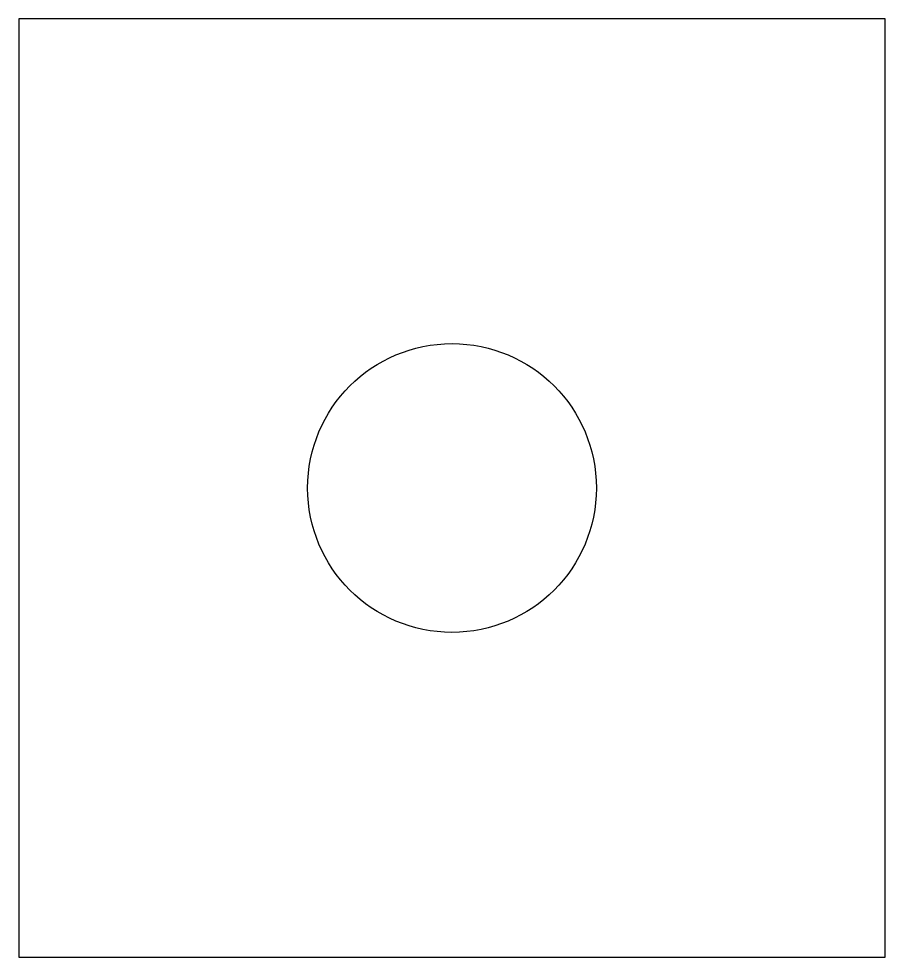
# Model space of a CAD drawing. Header units: millimetres. Extents: x -60 to 60, y 0 to 130.
import ezdxf

# ---------------------------------------------------------------- set-up
doc = ezdxf.new("R2010")
doc.units = ezdxf.units.MM

msp = doc.modelspace()

# ---------------------------------------------------------------- linework, layer by layer
at = {"layer": 'GATEN'}
msp.add_circle((0, 65), 20, dxfattribs=at)
at = {"layer": 'SNIJDEN'}
for p, q in [((60, 130), (-60, 130)), ((-60, 130), (-60, 0)), ((60, 0), (60, 130)), ((-60, 0), (60, 0))]:
    msp.add_line(p, q, dxfattribs=at)

doc.saveas('drawing.dxf')
